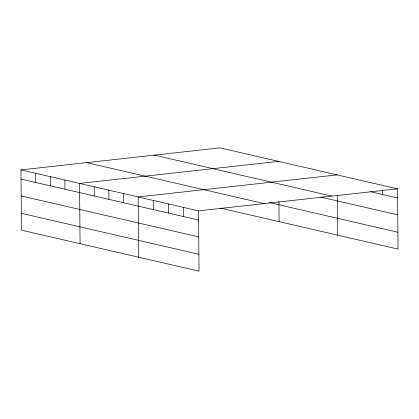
<?xml version="1.0" encoding="UTF-8"?>
<svg xmlns="http://www.w3.org/2000/svg" width="419" height="419" viewBox="0 0 419 419"><rect width="100%" height="100%" fill="white"/><g stroke="black" fill="none" stroke-linecap="round" stroke-linejoin="round"><path stroke-width="0.63" d="M20.95 169.905L198.517 210.877L199.041 271.145L21.474 230.172L20.95 169.905L219.959 147.855L397.526 188.828L398.05 249.096L220.483 208.123M278.556 161.378L79.547 183.428L80.071 243.696M337.154 174.896L138.144 196.946L138.668 257.214M198.517 210.877L397.526 188.828M370.564 191.761L397.605 198.004M154.286 155.13L331.853 196.108M320.818 197.108L397.751 214.863M269.38 202.576L397.903 232.236M86.623 162.63L264.19 203.603M21.029 179.075L198.596 220.054M21.175 195.94L198.742 236.913M21.327 213.313L198.894 254.286M382.474 190.236L382.51 194.521M337.332 195.741L337.677 235.164M278.907 201.565L279.08 221.641M183.422 207.395L183.501 216.571M168.328 203.912L168.407 213.088M153.234 200.429L153.317 209.605M123.495 193.568L123.574 202.738M108.846 190.189L108.924 199.36M94.196 186.806L94.275 195.982M64.898 180.044L64.976 189.22M50.249 176.666L50.327 185.837M35.599 173.283L35.678 182.459"/></g></svg>
